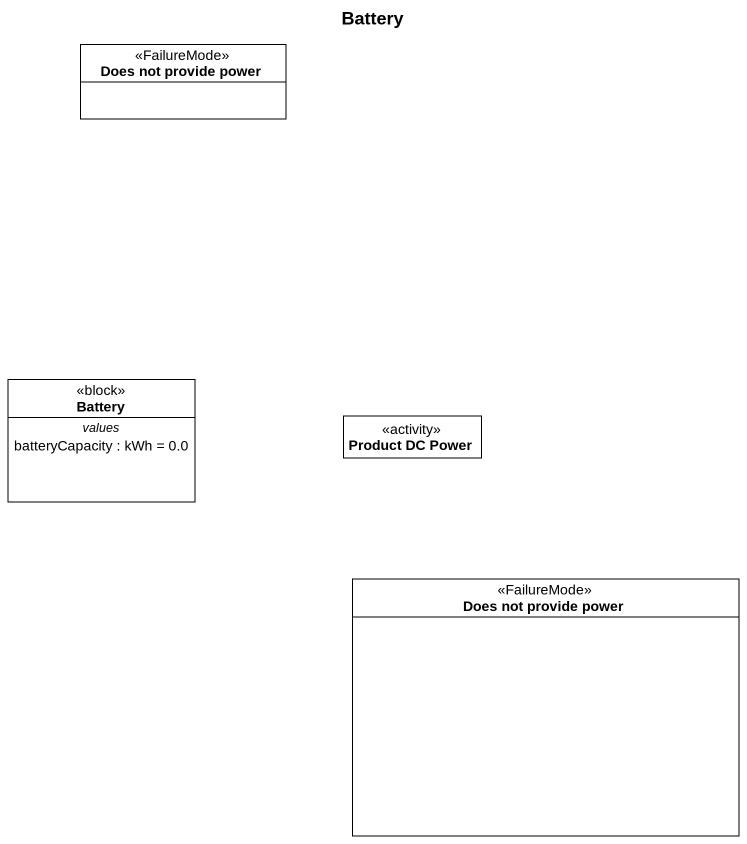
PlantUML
@startuml
title Battery
hide circle
hide empty members
class "Does not provide power" as Does_not_provide_power <<FailureMode>>
class Battery <<block>> {
  -- values --
  batteryCapacity : kWh = 0.0
}
class "Product DC Power" as Product_DC_Power <<activity>>
class "Does not provide power" as Does_not_provide_power_2 <<FailureMode>>
@enduml
